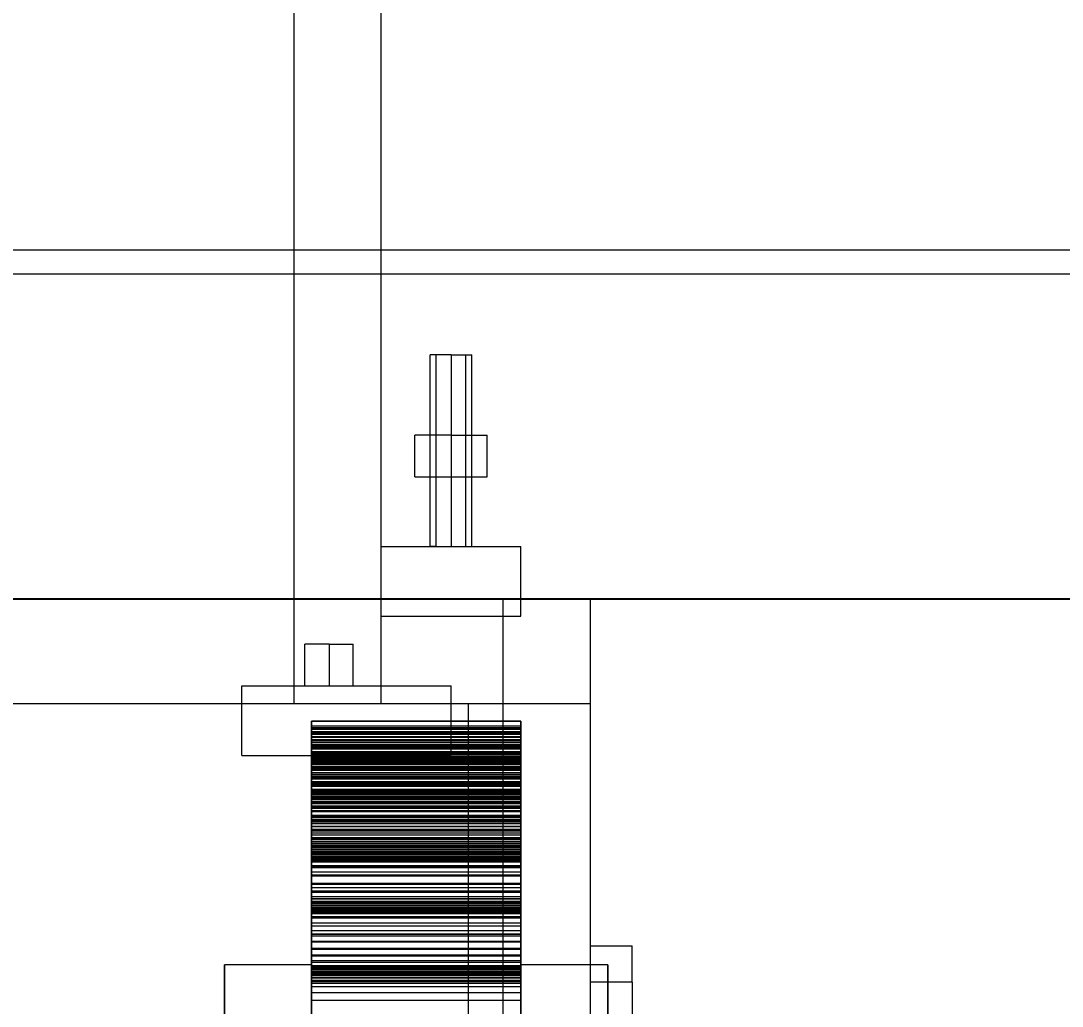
# Model space of a CAD drawing. Header units: millimetres. Extents: x -1970 to 34302, y -65268 to 6837.
# Drawn here: x 486.5 to 785.4, y -33816.9 to -33534.2 of the extents above; entities that cross this region are included whole.
import ezdxf

# ---------------------------------------------------------------- set-up
doc = ezdxf.new("R2010")
doc.units = ezdxf.units.MM
for name, color, linetype, lineweight in [('COTAS_O', 1, 'Continuous', 0), ('frontal_briquetadora', 7, 'Continuous', 0), ('frontal_mezcladora', 7, 'Continuous', 0), ('frontal_tolva', 7, 'Continuous', 0)]:
    doc.layers.add(name, color=color, linetype=linetype, lineweight=lineweight)
doc.dimstyles.new('R19_100', dxfattribs={"dimtxt": 250, "dimasz": 150, "dimexe": 150, "dimexo": 80, "dimgap": 100, "dimtad": 1, "dimtih": 1, "dimtoh": 1, "dimdsep": 46, "dimcen": 0.09, "dimadec": 0, "dimazin": 0, "dimtfac": 1, "dimtdec": 4, "dimtofl": 0, "dimtmove": 0, "dimatfit": 3, "dimfxl": 1, "dimtolj": 1, "dimtzin": 0, "dimarcsym": 0})

# ---------------------------------------------------------------- blocks, each defined once
blk = doc.blocks.new('*D35')
at = {"layer": 'COTAS_O', "color": 0, "lineweight": -2, "transparency": 16777216}
for p, q in [((-1725, -34320), (-1725, -33550)), ((1725, -34320), (1725, -33550)), ((-1575, -33700), (1575, -33700))]:
    blk.add_line(p, q, dxfattribs=at)
at = {"layer": 'COTAS_O', "color": 0, "transparency": 16777216}
for points in [[(-1575, -33675), (-1575, -33725), (-1725, -33700)], [(1575, -33675), (1575, -33725), (1725, -33700)]]:
    blk.add_solid(points, dxfattribs=at)
at = {"layer": 'Defpoints', "color": 0, "transparency": 16777216}
for p in [(1725, -33700), (-1725, -34400), (1725, -34400)]:
    blk.add_point(p, dxfattribs=at)

msp = doc.modelspace()

# ---------------------------------------------------------------- linework, layer by layer
at = {"layer": 'frontal_briquetadora'}
for p, q in [((570, -33737.351), (570, -33735.082)), ((630, -33735.082), (570, -33735.082)), ((570, -33735.082), (570, -33735.179)), ((630, -33735.179), (570, -33735.179)), ((570, -33735.179), (570, -33737.484)), ((570, -33738.497), (570, -33736.551)), ((630, -33736.551), (570, -33736.551)), ((570, -33736.551), (570, -33738.15)), ((570, -33738.815), (570, -33737.026)), ((630, -33737.026), (570, -33737.026)), ((570, -33737.026), (570, -33738.924)), ((630, -33737.351), (630, -33735.082)), ((630, -33735.082), (630, -33735.179)), ((630, -33735.179), (630, -33737.484)), ((630, -33738.497), (630, -33736.551)), ((630, -33736.551), (630, -33738.15)), ((630, -33738.815), (630, -33737.026)), ((630, -33737.026), (630, -33738.924)), ((570, -33739.636), (570, -33737.351)), ((630, -33737.351), (570, -33737.351)), ((630, -33737.484), (570, -33737.484)), ((570, -33737.484), (570, -33739.8)), ((630, -33738.15), (570, -33738.15)), ((570, -33738.15), (570, -33740.677)), ((570, -33740.487), (570, -33738.497)), ((630, -33738.497), (570, -33738.497)), ((570, -33741.363), (570, -33738.815)), ((630, -33738.815), (570, -33738.815)), ((630, -33738.924), (570, -33738.924)), ((570, -33738.924), (570, -33740.87)), ((570, -33741.93), (570, -33739.636)), ((630, -33739.636), (570, -33739.636)), ((630, -33739.8), (570, -33739.8)), ((570, -33739.8), (570, -33742.123)), ((630, -33739.636), (630, -33737.351)), ((630, -33737.484), (630, -33739.8)), ((630, -33738.15), (630, -33740.677)), ((630, -33740.487), (630, -33738.497)), ((630, -33741.363), (630, -33738.815)), ((630, -33738.924), (630, -33740.87)), ((630, -33741.93), (630, -33739.636)), ((630, -33739.8), (630, -33742.123)), ((570, -33742.516), (570, -33740.487)), ((630, -33740.487), (570, -33740.487)), ((630, -33740.677), (570, -33740.677)), ((570, -33740.677), (570, -33743.186)), ((630, -33740.87), (570, -33740.87)), ((570, -33740.87), (570, -33742.858)), ((570, -33743.89), (570, -33741.363)), ((630, -33741.363), (570, -33741.363)), ((570, -33744.23), (570, -33741.93)), ((630, -33741.93), (570, -33741.93)), ((630, -33742.123), (570, -33742.123)), ((570, -33742.123), (570, -33744.446)), ((570, -33744.58), (570, -33742.516)), ((630, -33742.516), (570, -33742.516)), ((570, -33742.858), (570, -33744.886)), ((570, -33746.078), (570, -33742.862)), ((630, -33742.862), (570, -33742.862)), ((570, -33742.862), (570, -33744.352)), ((630, -33742.516), (630, -33740.487)), ((630, -33740.677), (630, -33743.186)), ((630, -33740.87), (630, -33742.858)), ((630, -33743.89), (630, -33741.363)), ((630, -33744.23), (630, -33741.93)), ((630, -33742.123), (630, -33744.446)), ((630, -33744.58), (630, -33742.516)), ((630, -33742.858), (630, -33744.886)), ((630, -33746.078), (630, -33742.862)), ((630, -33742.862), (630, -33744.352)), ((630, -33743.186), (570, -33743.186)), ((570, -33743.186), (570, -33745.672)), ((570, -33745.318), (570, -33743.885)), ((630, -33743.885), (570, -33743.885)), ((570, -33743.885), (570, -33747.277)), ((570, -33746.39), (570, -33743.89)), ((570, -33746.528), (570, -33744.23)), ((630, -33744.23), (570, -33744.23)), ((630, -33744.352), (570, -33744.352)), ((570, -33744.352), (570, -33745.915)), ((630, -33744.446), (570, -33744.446)), ((570, -33744.446), (570, -33746.764)), ((570, -33746.676), (570, -33744.58)), ((630, -33744.58), (570, -33744.58)), ((630, -33744.886), (570, -33744.886)), ((570, -33744.886), (570, -33746.95)), ((570, -33746.827), (570, -33745.318)), ((630, -33745.318), (570, -33745.318)), ((630, -33745.672), (570, -33745.672)), ((570, -33745.672), (570, -33748.127)), ((630, -33745.915), (570, -33745.915)), ((570, -33745.915), (570, -33747.548)), ((630, -33743.186), (630, -33745.672)), ((630, -33745.318), (630, -33743.885)), ((630, -33743.885), (630, -33747.277)), ((630, -33746.39), (630, -33743.89)), ((630, -33746.528), (630, -33744.23)), ((630, -33744.352), (630, -33745.915)), ((630, -33744.446), (630, -33746.764)), ((630, -33746.676), (630, -33744.58)), ((630, -33744.886), (630, -33746.95)), ((630, -33746.827), (630, -33745.318)), ((630, -33745.672), (630, -33748.127)), ((630, -33745.915), (630, -33747.548)), ((570, -33748.735), (570, -33746.078)), ((630, -33746.078), (570, -33746.078)), ((570, -33748.856), (570, -33746.39)), ((630, -33746.39), (570, -33746.39)), ((570, -33748.819), (570, -33746.528)), ((630, -33746.528), (570, -33746.528)), ((570, -33748.801), (570, -33746.676)), ((630, -33746.676), (570, -33746.676)), ((630, -33746.764), (570, -33746.764)), ((570, -33746.764), (570, -33749.07)), ((570, -33748.409), (570, -33746.827)), ((630, -33746.827), (570, -33746.827)), ((630, -33746.95), (570, -33746.95)), ((570, -33746.95), (570, -33749.047)), ((630, -33747.277), (570, -33747.277)), ((570, -33747.277), (570, -33749.94)), ((630, -33747.548), (570, -33747.548)), ((570, -33747.548), (570, -33749.25)), ((630, -33748.127), (570, -33748.127)), ((570, -33748.127), (570, -33750.545)), ((570, -33750.064), (570, -33748.409)), ((630, -33748.409), (570, -33748.409)), ((570, -33751.343), (570, -33748.735)), ((630, -33748.735), (570, -33748.735)), ((570, -33750.953), (570, -33748.801)), ((630, -33748.801), (570, -33748.801)), ((570, -33751.095), (570, -33748.819)), ((630, -33748.819), (570, -33748.819)), ((570, -33751.279), (570, -33748.856)), ((630, -33748.856), (570, -33748.856)), ((630, -33748.735), (630, -33746.078)), ((630, -33748.856), (630, -33746.39)), ((630, -33748.819), (630, -33746.528)), ((630, -33748.801), (630, -33746.676)), ((630, -33746.764), (630, -33749.07)), ((630, -33748.409), (630, -33746.827)), ((630, -33746.95), (630, -33749.047)), ((630, -33747.277), (630, -33749.94)), ((630, -33747.548), (630, -33749.25)), ((630, -33748.127), (630, -33750.545)), ((630, -33750.064), (630, -33748.409)), ((630, -33751.343), (630, -33748.735)), ((630, -33750.953), (630, -33748.801)), ((630, -33751.095), (630, -33748.819)), ((630, -33751.279), (630, -33748.856)), ((630, -33749.047), (570, -33749.047)), ((570, -33749.047), (570, -33751.177)), ((630, -33749.07), (570, -33749.07)), ((570, -33749.07), (570, -33751.356)), ((630, -33749.25), (570, -33749.25)), ((570, -33749.25), (570, -33751.02)), ((630, -33749.94), (570, -33749.94)), ((570, -33749.94), (570, -33752.551)), ((570, -33751.79), (570, -33750.064)), ((630, -33750.064), (570, -33750.064)), ((630, -33750.545), (570, -33750.545)), ((570, -33750.545), (570, -33752.915)), ((570, -33753.136), (570, -33750.953)), ((630, -33750.953), (570, -33750.953)), ((630, -33751.02), (570, -33751.02)), ((570, -33751.02), (570, -33752.857)), ((570, -33753.342), (570, -33751.095)), ((630, -33751.095), (570, -33751.095)), ((630, -33751.177), (570, -33751.177)), ((570, -33751.177), (570, -33753.345)), ((570, -33753.651), (570, -33751.279)), ((630, -33751.279), (570, -33751.279)), ((570, -33753.895), (570, -33751.343)), ((630, -33751.343), (570, -33751.343)), ((630, -33751.356), (570, -33751.356)), ((570, -33751.356), (570, -33753.604)), ((570, -33753.588), (570, -33751.79)), ((630, -33751.79), (570, -33751.79)), ((630, -33749.047), (630, -33751.177)), ((630, -33749.07), (630, -33751.356)), ((630, -33749.25), (630, -33751.02)), ((630, -33749.94), (630, -33752.551)), ((630, -33751.79), (630, -33750.064)), ((630, -33750.545), (630, -33752.915)), ((630, -33753.136), (630, -33750.953)), ((630, -33751.02), (630, -33752.857)), ((630, -33753.342), (630, -33751.095)), ((630, -33751.177), (630, -33753.345)), ((630, -33753.651), (630, -33751.279)), ((630, -33753.895), (630, -33751.343)), ((630, -33751.356), (630, -33753.604)), ((630, -33753.588), (630, -33751.79)), ((630, -33752.551), (570, -33752.551)), ((570, -33752.551), (570, -33755.103)), ((630, -33752.857), (570, -33752.857)), ((570, -33752.857), (570, -33754.768)), ((630, -33752.915), (570, -33752.915)), ((570, -33752.915), (570, -33755.223)), ((570, -33763.445), (570, -33753.136)), ((630, -33753.136), (570, -33753.136)), ((570, -33763.625), (570, -33753.342)), ((630, -33753.342), (570, -33753.342)), ((630, -33753.345), (570, -33753.345)), ((570, -33753.345), (570, -33763.628)), ((570, -33755.465), (570, -33753.588)), ((630, -33753.588), (570, -33753.588)), ((630, -33753.604), (570, -33753.604)), ((570, -33753.604), (570, -33763.854)), ((570, -33755.955), (570, -33753.651)), ((630, -33753.651), (570, -33753.651)), ((570, -33754.755), (570, -33753.796)), ((630, -33753.796), (570, -33753.796)), ((570, -33753.796), (570, -33758.467)), ((570, -33756.383), (570, -33753.895)), ((630, -33753.895), (570, -33753.895)), ((570, -33755.813), (570, -33754.755)), ((630, -33754.755), (570, -33754.755)), ((630, -33754.768), (570, -33754.768)), ((570, -33754.768), (570, -33756.775)), ((630, -33752.551), (630, -33755.103)), ((630, -33752.857), (630, -33754.768)), ((630, -33752.915), (630, -33755.223)), ((630, -33763.445), (630, -33753.136)), ((630, -33763.625), (630, -33753.342)), ((630, -33753.345), (630, -33763.628)), ((630, -33755.465), (630, -33753.588)), ((630, -33753.604), (630, -33763.854)), ((630, -33755.955), (630, -33753.651)), ((630, -33754.755), (630, -33753.796)), ((630, -33753.796), (630, -33758.467)), ((630, -33756.383), (630, -33753.895)), ((630, -33755.813), (630, -33754.755)), ((630, -33754.768), (630, -33756.775)), ((630, -33755.103), (570, -33755.103)), ((570, -33755.103), (570, -33757.587)), ((630, -33755.223), (570, -33755.223)), ((570, -33755.223), (570, -33757.435)), ((570, -33760.14), (570, -33755.316)), ((630, -33755.316), (570, -33755.316)), ((570, -33755.316), (570, -33756.211)), ((570, -33757.446), (570, -33755.465)), ((630, -33755.465), (570, -33755.465)), ((570, -33756.969), (570, -33755.813)), ((630, -33755.813), (570, -33755.813)), ((570, -33758.156), (570, -33755.955)), ((630, -33755.955), (570, -33755.955)), ((630, -33756.211), (570, -33756.211)), ((570, -33756.211), (570, -33757.207)), ((570, -33758.799), (570, -33756.383)), ((630, -33756.383), (570, -33756.383)), ((630, -33756.775), (570, -33756.775)), ((570, -33756.775), (570, -33766.626)), ((570, -33758.223), (570, -33756.969)), ((630, -33756.969), (570, -33756.969)), ((630, -33757.207), (570, -33757.207)), ((570, -33757.207), (570, -33758.305)), ((630, -33757.435), (570, -33757.435)), ((570, -33757.435), (570, -33767.203)), ((570, -33767.213), (570, -33757.446)), ((630, -33757.446), (570, -33757.446)), ((630, -33757.587), (570, -33757.587)), ((570, -33757.587), (570, -33759.995)), ((630, -33755.103), (630, -33757.587)), ((630, -33755.223), (630, -33757.435)), ((630, -33760.14), (630, -33755.316)), ((630, -33755.316), (630, -33756.211)), ((630, -33757.446), (630, -33755.465)), ((630, -33756.969), (630, -33755.813)), ((630, -33758.156), (630, -33755.955)), ((630, -33756.211), (630, -33757.207)), ((630, -33758.799), (630, -33756.383)), ((630, -33756.775), (630, -33766.626)), ((630, -33758.223), (630, -33756.969)), ((630, -33757.207), (630, -33758.305)), ((630, -33757.435), (630, -33767.203)), ((630, -33767.213), (630, -33757.446)), ((630, -33757.587), (630, -33759.995)), ((570, -33767.834), (570, -33758.156)), ((630, -33758.156), (570, -33758.156)), ((570, -33759.577), (570, -33758.223)), ((630, -33758.223), (570, -33758.223)), ((630, -33758.305), (570, -33758.305)), ((570, -33758.305), (570, -33759.503)), ((630, -33758.467), (570, -33758.467)), ((570, -33758.467), (570, -33761.121)), ((570, -33761.129), (570, -33758.799)), ((630, -33758.799), (570, -33758.799)), ((630, -33759.503), (570, -33759.503)), ((570, -33759.503), (570, -33760.805)), ((570, -33761.034), (570, -33759.577)), ((630, -33759.577), (570, -33759.577)), ((630, -33759.995), (570, -33759.995)), ((570, -33759.995), (570, -33762.313)), ((570, -33762.785), (570, -33760.14)), ((630, -33760.14), (570, -33760.14)), ((630, -33760.805), (570, -33760.805)), ((570, -33760.805), (570, -33762.214)), ((630, -33767.834), (630, -33758.156)), ((630, -33759.577), (630, -33758.223)), ((630, -33758.305), (630, -33759.503)), ((630, -33758.467), (630, -33761.121)), ((630, -33761.129), (630, -33758.799)), ((630, -33759.503), (630, -33760.805)), ((630, -33761.034), (630, -33759.577)), ((630, -33759.995), (630, -33762.313)), ((630, -33762.785), (630, -33760.14)), ((630, -33760.805), (630, -33762.214)), ((570, -33762.608), (570, -33761.034)), ((630, -33761.034), (570, -33761.034)), ((630, -33761.121), (570, -33761.121)), ((570, -33761.121), (570, -33763.697)), ((570, -33763.354), (570, -33761.129)), ((630, -33761.129), (570, -33761.129)), ((630, -33762.214), (570, -33762.214)), ((570, -33762.214), (570, -33763.743)), ((630, -33762.313), (570, -33762.313)), ((570, -33762.313), (570, -33764.521)), ((570, -33764.34), (570, -33762.608)), ((630, -33762.608), (570, -33762.608)), ((570, -33765.349), (570, -33762.785)), ((630, -33762.785), (570, -33762.785)), ((570, -33765.421), (570, -33763.354)), ((630, -33763.354), (570, -33763.354)), ((570, -33763.628), (570, -33763.445)), ((630, -33763.445), (570, -33763.445)), ((570, -33766.626), (570, -33763.625)), ((630, -33763.625), (570, -33763.625)), ((630, -33763.697), (570, -33763.697)), ((570, -33763.697), (570, -33766.188)), ((630, -33763.743), (570, -33763.743)), ((570, -33763.743), (570, -33765.438)), ((630, -33763.854), (570, -33763.854)), ((570, -33763.854), (570, -33767.213)), ((630, -33762.608), (630, -33761.034)), ((630, -33761.121), (630, -33763.697)), ((630, -33763.354), (630, -33761.129)), ((630, -33762.214), (630, -33763.743)), ((630, -33762.313), (630, -33764.521)), ((630, -33764.34), (630, -33762.608)), ((630, -33765.349), (630, -33762.785)), ((630, -33765.421), (630, -33763.354)), ((630, -33763.628), (630, -33763.445)), ((630, -33766.626), (630, -33763.625)), ((630, -33763.697), (630, -33766.188)), ((630, -33763.743), (630, -33765.438)), ((630, -33763.854), (630, -33767.213)), ((570, -33773.239), (570, -33764.34)), ((630, -33764.34), (570, -33764.34)), ((630, -33764.521), (570, -33764.521)), ((570, -33764.521), (570, -33766.564)), ((570, -33767.824), (570, -33765.349)), ((630, -33765.349), (570, -33765.349)), ((570, -33774.184), (570, -33765.421)), ((630, -33765.421), (570, -33765.421)), ((630, -33765.438), (570, -33765.438)), ((570, -33765.438), (570, -33774.199)), ((630, -33766.188), (570, -33766.188)), ((570, -33766.188), (570, -33768.584)), ((630, -33766.564), (570, -33766.564)), ((570, -33766.564), (570, -33775.184)), ((630, -33766.626), (570, -33766.626)), ((630, -33773.239), (630, -33764.34)), ((630, -33764.521), (630, -33766.564)), ((630, -33767.824), (630, -33765.349)), ((630, -33774.184), (630, -33765.421)), ((630, -33765.438), (630, -33774.199)), ((630, -33766.188), (630, -33768.584)), ((630, -33766.564), (630, -33775.184)), ((630, -33767.203), (570, -33767.203)), ((570, -33767.203), (570, -33773.239)), ((630, -33767.213), (570, -33767.213)), ((570, -33770.203), (570, -33767.824)), ((630, -33767.824), (570, -33767.824)), ((570, -33774.199), (570, -33767.834)), ((630, -33767.834), (570, -33767.834)), ((630, -33768.584), (570, -33768.584)), ((570, -33768.584), (570, -33770.877)), ((570, -33774.696), (570, -33768.804)), ((630, -33768.804), (570, -33768.804)), ((570, -33768.804), (570, -33769.183)), ((630, -33769.183), (570, -33769.183)), ((570, -33769.183), (570, -33769.684)), ((630, -33769.684), (570, -33769.684)), ((570, -33769.684), (570, -33770.305)), ((630, -33767.203), (630, -33773.239)), ((630, -33770.203), (630, -33767.824)), ((630, -33774.199), (630, -33767.834)), ((630, -33768.584), (630, -33770.877)), ((630, -33774.696), (630, -33768.804)), ((630, -33768.804), (630, -33769.183)), ((630, -33769.183), (630, -33769.684)), ((630, -33769.684), (630, -33770.305)), ((570, -33772.474), (570, -33770.203)), ((630, -33770.203), (570, -33770.203)), ((630, -33770.305), (570, -33770.305)), ((570, -33770.305), (570, -33771.048)), ((570, -33771.057), (570, -33770.745)), ((630, -33770.745), (570, -33770.745)), ((570, -33770.745), (570, -33776.759)), ((630, -33770.877), (570, -33770.877)), ((570, -33770.877), (570, -33773.05)), ((630, -33771.048), (570, -33771.048)), ((570, -33771.048), (570, -33771.918)), ((570, -33771.491), (570, -33771.057)), ((630, -33771.057), (570, -33771.057)), ((570, -33772.048), (570, -33771.491)), ((630, -33771.491), (570, -33771.491)), ((630, -33771.918), (570, -33771.918)), ((570, -33771.918), (570, -33772.923)), ((570, -33772.731), (570, -33772.048)), ((630, -33772.048), (570, -33772.048)), ((570, -33774.622), (570, -33772.474)), ((630, -33772.474), (570, -33772.474)), ((570, -33773.542), (570, -33772.731)), ((630, -33772.731), (570, -33772.731)), ((630, -33772.923), (570, -33772.923)), ((570, -33772.923), (570, -33774.08)), ((630, -33772.474), (630, -33770.203)), ((630, -33770.305), (630, -33771.048)), ((630, -33771.057), (630, -33770.745)), ((630, -33770.745), (630, -33776.759)), ((630, -33770.877), (630, -33773.05)), ((630, -33771.048), (630, -33771.918)), ((630, -33771.491), (630, -33771.057)), ((630, -33772.048), (630, -33771.491)), ((630, -33771.918), (630, -33772.923)), ((630, -33772.731), (630, -33772.048)), ((630, -33774.622), (630, -33772.474)), ((630, -33773.542), (630, -33772.731)), ((630, -33772.923), (630, -33774.08)), ((630, -33773.05), (570, -33773.05)), ((570, -33773.05), (570, -33775.08)), ((630, -33773.239), (570, -33773.239)), ((570, -33774.492), (570, -33773.542)), ((630, -33773.542), (570, -33773.542)), ((630, -33774.08), (570, -33774.08)), ((570, -33774.08), (570, -33775.45)), ((570, -33782.95), (570, -33774.184)), ((630, -33774.184), (570, -33774.184)), ((630, -33774.199), (570, -33774.199)), ((570, -33775.597), (570, -33774.492)), ((630, -33774.492), (570, -33774.492)), ((570, -33776.623), (570, -33774.622)), ((630, -33774.622), (570, -33774.622)), ((570, -33777.214), (570, -33774.696)), ((630, -33774.696), (570, -33774.696)), ((630, -33775.08), (570, -33775.08)), ((570, -33775.08), (570, -33776.898)), ((630, -33775.184), (570, -33775.184)), ((570, -33775.184), (570, -33784.236)), ((630, -33775.45), (570, -33775.45)), ((570, -33775.45), (570, -33782.95)), ((570, -33776.921), (570, -33775.597)), ((630, -33775.597), (570, -33775.597)), ((630, -33773.05), (630, -33775.08)), ((630, -33774.492), (630, -33773.542)), ((630, -33774.08), (630, -33775.45)), ((630, -33782.95), (630, -33774.184)), ((630, -33775.597), (630, -33774.492)), ((630, -33776.623), (630, -33774.622)), ((630, -33777.214), (630, -33774.696)), ((630, -33775.08), (630, -33776.898)), ((630, -33775.184), (630, -33784.236)), ((630, -33775.45), (630, -33782.95)), ((630, -33776.921), (630, -33775.597)), ((570, -33778.406), (570, -33776.623)), ((630, -33776.623), (570, -33776.623)), ((630, -33776.759), (570, -33776.759)), ((570, -33776.759), (570, -33779.254)), ((630, -33776.898), (570, -33776.898)), ((570, -33776.898), (570, -33784.217)), ((570, -33784.236), (570, -33776.921)), ((630, -33776.921), (570, -33776.921)), ((570, -33779.629), (570, -33777.214)), ((630, -33777.214), (570, -33777.214)), ((570, -33785.535), (570, -33778.406)), ((630, -33778.406), (570, -33778.406)), ((630, -33778.406), (630, -33776.623)), ((630, -33776.759), (630, -33779.254)), ((630, -33776.898), (630, -33784.217)), ((630, -33784.236), (630, -33776.921)), ((630, -33779.629), (630, -33777.214)), ((630, -33785.535), (630, -33778.406)), ((630, -33779.254), (570, -33779.254)), ((570, -33779.254), (570, -33781.642)), ((570, -33781.933), (570, -33779.629)), ((630, -33779.629), (570, -33779.629)), ((630, -33781.642), (570, -33781.642)), ((570, -33781.642), (570, -33783.917)), ((630, -33779.254), (630, -33781.642)), ((630, -33781.933), (630, -33779.629)), ((630, -33781.642), (630, -33783.917)), ((570, -33784.118), (570, -33781.933)), ((630, -33781.933), (570, -33781.933)), ((630, -33782.95), (570, -33782.95)), ((630, -33783.917), (570, -33783.917)), ((570, -33783.917), (570, -33786.071)), ((570, -33786.172), (570, -33784.118)), ((630, -33784.118), (570, -33784.118)), ((570, -33784.217), (570, -33795.275)), ((630, -33784.217), (570, -33784.217)), ((630, -33784.236), (570, -33784.236)), ((630, -33784.118), (630, -33781.933)), ((630, -33783.917), (630, -33786.071)), ((630, -33786.172), (630, -33784.118)), ((630, -33784.217), (630, -33795.275)), ((570, -33796.822), (570, -33785.535)), ((630, -33785.535), (570, -33785.535)), ((630, -33786.071), (570, -33786.071)), ((570, -33786.071), (570, -33788.091)), ((570, -33788.08), (570, -33786.172)), ((630, -33786.172), (570, -33786.172)), ((570, -33786.887), (570, -33786.832)), ((630, -33786.832), (570, -33786.832)), ((570, -33786.832), (570, -33786.915)), ((570, -33787.082), (570, -33786.887)), ((630, -33786.887), (570, -33786.887)), ((630, -33786.915), (570, -33786.915)), ((570, -33786.915), (570, -33787.133)), ((570, -33787.426), (570, -33787.082)), ((630, -33787.082), (570, -33787.082)), ((630, -33787.133), (570, -33787.133)), ((570, -33787.133), (570, -33793.952)), ((570, -33787.927), (570, -33787.426)), ((630, -33787.426), (570, -33787.426)), ((630, -33796.822), (630, -33785.535)), ((630, -33786.071), (630, -33788.091)), ((630, -33788.08), (630, -33786.172)), ((630, -33786.887), (630, -33786.832)), ((630, -33786.832), (630, -33786.915)), ((630, -33787.082), (630, -33786.887)), ((630, -33786.915), (630, -33787.133)), ((630, -33787.426), (630, -33787.082)), ((630, -33787.133), (630, -33793.952)), ((630, -33787.927), (630, -33787.426)), ((570, -33788.61), (570, -33787.927)), ((630, -33787.927), (570, -33787.927)), ((570, -33789.813), (570, -33788.08)), ((630, -33788.08), (570, -33788.08)), ((630, -33788.091), (570, -33788.091)), ((570, -33788.091), (570, -33789.962)), ((570, -33789.548), (570, -33788.61)), ((630, -33788.61), (570, -33788.61)), ((570, -33788.962), (570, -33788.951)), ((630, -33788.951), (570, -33788.951)), ((570, -33788.951), (570, -33789.083)), ((570, -33789.112), (570, -33788.962)), ((630, -33788.962), (570, -33788.962)), ((630, -33789.083), (570, -33789.083)), ((570, -33789.083), (570, -33789.364)), ((570, -33789.398), (570, -33789.112)), ((630, -33789.112), (570, -33789.112)), ((630, -33789.364), (570, -33789.364)), ((570, -33789.364), (570, -33789.806)), ((570, -33796.302), (570, -33789.398)), ((630, -33789.398), (570, -33789.398)), ((570, -33795.275), (570, -33789.548)), ((630, -33789.548), (570, -33789.548)), ((570, -33789.806), (570, -33790.432)), ((570, -33791.291), (570, -33789.813)), ((630, -33789.813), (570, -33789.813)), ((630, -33789.962), (570, -33789.962)), ((570, -33789.962), (570, -33791.655)), ((630, -33790.432), (570, -33790.432)), ((570, -33790.432), (570, -33791.318)), ((630, -33788.61), (630, -33787.927)), ((630, -33789.813), (630, -33788.08)), ((630, -33788.091), (630, -33789.962)), ((630, -33789.548), (630, -33788.61)), ((630, -33788.962), (630, -33788.951)), ((630, -33788.951), (630, -33789.083)), ((630, -33789.112), (630, -33788.962)), ((630, -33789.083), (630, -33789.364)), ((630, -33789.398), (630, -33789.112)), ((630, -33789.364), (630, -33789.806)), ((630, -33796.302), (630, -33789.398)), ((630, -33795.275), (630, -33789.548)), ((630, -33789.806), (630, -33790.432)), ((630, -33791.291), (630, -33789.813)), ((630, -33789.962), (630, -33791.655)), ((630, -33790.432), (630, -33791.318)), ((570, -33796.798), (570, -33791.291)), ((630, -33791.291), (570, -33791.291)), ((630, -33791.318), (570, -33791.318)), ((570, -33791.318), (570, -33796.822)), ((630, -33791.655), (570, -33791.655)), ((570, -33791.655), (570, -33793.089)), ((630, -33793.089), (570, -33793.089)), ((570, -33793.089), (570, -33798.37)), ((630, -33796.798), (630, -33791.291)), ((630, -33791.318), (630, -33796.822)), ((630, -33791.655), (630, -33793.089)), ((630, -33793.089), (630, -33798.37)), ((630, -33793.952), (570, -33793.952)), ((570, -33793.952), (570, -33796.208)), ((630, -33795.275), (570, -33795.275)), ((630, -33796.208), (570, -33796.208)), ((570, -33796.208), (570, -33798.34)), ((570, -33798.52), (570, -33796.302)), ((630, -33796.302), (570, -33796.302)), ((570, -33809.593), (570, -33796.798)), ((630, -33796.798), (570, -33796.798)), ((630, -33796.822), (570, -33796.822)), ((630, -33793.952), (630, -33796.208)), ((630, -33796.208), (630, -33798.34)), ((630, -33798.52), (630, -33796.302)), ((630, -33809.593), (630, -33796.798)), ((630, -33798.34), (570, -33798.34)), ((570, -33798.34), (570, -33800.342)), ((630, -33798.37), (570, -33798.37)), ((570, -33798.37), (570, -33811.324)), ((570, -33800.613), (570, -33798.52)), ((630, -33798.52), (570, -33798.52)), ((630, -33798.34), (630, -33800.342)), ((630, -33798.37), (630, -33811.324)), ((630, -33800.613), (630, -33798.52)), ((630, -33800.342), (570, -33800.342)), ((570, -33800.342), (570, -33802.206)), ((570, -33802.574), (570, -33800.613)), ((630, -33800.613), (570, -33800.613)), ((630, -33802.206), (570, -33802.206)), ((570, -33802.206), (570, -33803.919)), ((570, -33804.394), (570, -33802.574)), ((630, -33802.574), (570, -33802.574)), ((630, -33800.342), (630, -33802.206)), ((630, -33802.574), (630, -33800.613)), ((630, -33802.206), (630, -33803.919)), ((630, -33804.394), (630, -33802.574)), ((570, -33805.052), (545, -33805.052)), ((545, -33805.052), (545, -33808.19)), ((545, -33807.856), (545, -33805.052)), ((545, -33805.89), (545, -33805.719)), ((545, -33805.719), (545, -33811.357)), ((630, -33803.919), (570, -33803.919)), ((570, -33803.919), (570, -33805.465)), ((570, -33806.062), (570, -33804.394)), ((630, -33804.394), (570, -33804.394)), ((570, -33808.19), (570, -33805.052)), ((570, -33805.052), (570, -33807.856)), ((570, -33805.321), (570, -33805.294)), ((630, -33805.294), (570, -33805.294)), ((570, -33805.294), (570, -33805.468)), ((570, -33805.522), (570, -33805.321)), ((630, -33805.321), (570, -33805.321)), ((630, -33805.465), (570, -33805.465)), ((570, -33805.465), (570, -33806.814)), ((630, -33805.468), (570, -33805.468)), ((570, -33805.468), (570, -33805.928)), ((570, -33805.884), (570, -33805.522)), ((630, -33805.522), (570, -33805.522)), ((570, -33811.357), (570, -33805.719)), ((570, -33805.719), (570, -33805.89)), ((630, -33803.919), (630, -33805.465)), ((630, -33806.062), (630, -33804.394)), ((655, -33805.052), (630, -33805.052)), ((630, -33808.19), (630, -33805.052)), ((630, -33805.052), (630, -33807.856)), ((630, -33805.321), (630, -33805.294)), ((630, -33805.294), (630, -33805.468)), ((630, -33805.522), (630, -33805.321)), ((630, -33805.465), (630, -33806.814)), ((630, -33805.468), (630, -33805.928)), ((630, -33805.884), (630, -33805.522)), ((630, -33811.357), (630, -33805.719)), ((630, -33805.719), (630, -33805.89)), ((655, -33805.052), (655, -33808.19)), ((655, -33807.856), (655, -33805.052)), ((655, -33805.89), (655, -33805.719)), ((655, -33805.719), (655, -33811.357)), ((545, -33811.836), (545, -33805.89)), ((545, -33816.046), (545, -33807.856)), ((545, -33808.19), (545, -33816.647)), ((570, -33806.399), (570, -33805.884)), ((630, -33805.884), (570, -33805.884)), ((570, -33805.89), (570, -33811.836)), ((630, -33805.928), (570, -33805.928)), ((570, -33805.928), (570, -33809.593)), ((570, -33807.562), (570, -33806.062)), ((630, -33806.062), (570, -33806.062)), ((570, -33807.061), (570, -33806.399)), ((630, -33806.399), (570, -33806.399)), ((630, -33806.814), (570, -33806.814)), ((570, -33806.814), (570, -33807.878)), ((570, -33807.866), (570, -33807.061)), ((630, -33807.061), (570, -33807.061)), ((570, -33807.505), (570, -33807.39)), ((630, -33807.39), (570, -33807.39)), ((570, -33807.39), (570, -33807.477)), ((630, -33807.477), (570, -33807.477)), ((570, -33807.477), (570, -33807.741)), ((570, -33807.908), (570, -33807.505)), ((630, -33807.505), (570, -33807.505)), ((570, -33808.863), (570, -33807.562)), ((630, -33807.562), (570, -33807.562)), ((630, -33807.741), (570, -33807.741)), ((570, -33807.741), (570, -33808.166)), ((570, -33807.856), (570, -33816.046)), ((570, -33815.269), (570, -33807.866)), ((630, -33807.866), (570, -33807.866)), ((630, -33807.878), (570, -33807.878)), ((570, -33807.878), (570, -33811.298)), ((570, -33811.324), (570, -33807.908)), ((630, -33807.908), (570, -33807.908)), ((630, -33808.166), (570, -33808.166)), ((570, -33808.166), (570, -33808.744)), ((570, -33816.647), (570, -33808.19)), ((630, -33808.744), (570, -33808.744)), ((570, -33808.744), (570, -33809.471)), ((630, -33806.399), (630, -33805.884)), ((630, -33805.89), (630, -33811.836)), ((630, -33805.928), (630, -33809.593)), ((630, -33807.562), (630, -33806.062)), ((630, -33807.061), (630, -33806.399)), ((630, -33806.814), (630, -33807.878)), ((630, -33807.866), (630, -33807.061)), ((630, -33807.505), (630, -33807.39)), ((630, -33807.39), (630, -33807.477)), ((630, -33807.477), (630, -33807.741)), ((630, -33807.908), (630, -33807.505)), ((630, -33808.863), (630, -33807.562)), ((630, -33807.741), (630, -33808.166)), ((630, -33807.856), (630, -33816.046)), ((630, -33815.269), (630, -33807.866)), ((630, -33807.878), (630, -33811.298)), ((630, -33811.324), (630, -33807.908)), ((630, -33808.166), (630, -33808.744)), ((630, -33816.647), (630, -33808.19)), ((630, -33808.744), (630, -33809.471)), ((655, -33811.836), (655, -33805.89)), ((655, -33816.046), (655, -33807.856)), ((655, -33808.19), (655, -33816.647)), ((545, -33811.357), (545, -33821.688)), ((570, -33809.875), (570, -33808.863)), ((630, -33808.863), (570, -33808.863)), ((630, -33809.471), (570, -33809.471)), ((570, -33809.471), (570, -33810.341)), ((630, -33809.593), (570, -33809.593)), ((570, -33813.044), (570, -33809.875)), ((630, -33809.875), (570, -33809.875)), ((630, -33810.341), (570, -33810.341)), ((570, -33810.341), (570, -33817.787)), ((630, -33811.298), (570, -33811.298)), ((570, -33811.298), (570, -33825.189)), ((630, -33811.324), (570, -33811.324)), ((570, -33821.688), (570, -33811.357)), ((630, -33809.875), (630, -33808.863)), ((630, -33809.471), (630, -33810.341)), ((630, -33813.044), (630, -33809.875)), ((630, -33810.341), (630, -33817.787)), ((630, -33811.298), (630, -33825.189)), ((630, -33821.688), (630, -33811.357)), ((655, -33811.357), (655, -33821.688)), ((545, -33822.381), (545, -33811.836)), ((570, -33811.836), (570, -33822.381)), ((570, -33827.016), (570, -33813.044)), ((630, -33813.044), (570, -33813.044)), ((630, -33811.836), (630, -33822.381)), ((630, -33827.016), (630, -33813.044)), ((655, -33822.381), (655, -33811.836)), ((545, -33828), (545, -33816.046)), ((545, -33816.647), (545, -33828.749)), ((570, -33817.149), (570, -33815.269)), ((630, -33815.269), (570, -33815.269)), ((570, -33816.046), (570, -33828)), ((570, -33828.749), (570, -33816.647)), ((630, -33817.149), (630, -33815.269)), ((630, -33816.046), (630, -33828)), ((630, -33828.749), (630, -33816.647)), ((655, -33828), (655, -33816.046)), ((655, -33816.647), (655, -33828.749))]:
    msp.add_line(p, q, dxfattribs=at)
at = {"layer": 'frontal_mezcladora'}
for p, q in [((565, -33730), (565, -33230)), ((590, -33730), (590, -33230)), ((605.757, -33630), (604, -33630)), ((604, -33685), (604, -33630)), ((610, -33630), (605.757, -33630)), ((605.757, -33685), (605.757, -33630)), ((610, -33630), (614.243, -33630)), ((610, -33630), (610, -33685)), ((614.243, -33630), (616, -33630)), ((614.243, -33685), (614.243, -33630)), ((616, -33685), (616, -33630)), ((610, -33653), (599.608, -33653)), ((599.608, -33665), (599.608, -33653)), ((610, -33653), (620.392, -33653)), ((610, -33653), (610, -33665)), ((620.392, -33665), (620.392, -33653)), ((599.608, -33665), (610, -33665)), ((610, -33665), (620.392, -33665)), ((590, -33685), (630, -33685)), ((590, -33705), (590, -33685)), ((605.757, -33685), (604, -33685)), ((605.757, -33685), (610, -33685)), ((610, -33685), (614.243, -33685)), ((614.243, -33685), (616, -33685)), ((630, -33705), (630, -33685)), ((-650, -33700), (650, -33700)), ((625, -33700), (650, -33700)), ((625, -34725), (625, -33700)), ((625, -33730), (625, -33700)), ((650, -34725), (650, -33700)), ((650, -33730), (650, -33700)), ((590, -33705), (630, -33705)), ((575, -33713), (568.072, -33713)), ((568.072, -33725), (568.072, -33713)), ((575, -33713), (581.928, -33713)), ((575, -33713), (575, -33725)), ((581.928, -33725), (581.928, -33713)), ((550, -33725), (610, -33725)), ((550, -33745), (550, -33725)), ((568.072, -33725), (575, -33725)), ((575, -33725), (581.928, -33725)), ((610, -33745), (610, -33725)), ((-650, -33730), (650, -33730)), ((-625, -33730), (625, -33730)), ((565, -33730), (590, -33730)), ((615, -33730), (650, -33730)), ((615, -34760), (615, -33730)), ((625, -33730), (650, -33730)), ((625, -34725), (625, -33730)), ((650, -34760), (650, -33730)), ((550, -33745), (610, -33745)), ((650, -33810), (650, -33799.608)), ((650, -33799.608), (662, -33799.608)), ((662, -33810), (662, -33799.608)), ((650, -33820.392), (650, -33810)), ((662, -33810), (650, -33810)), ((662, -33810), (662, -33820.392))]:
    msp.add_line(p, q, dxfattribs=at)
at = {"layer": 'frontal_tolva'}
for p, q in [((1725, -33600), (-1725, -33600)), ((1725, -33606.849), (-1725, -33606.849))]:
    msp.add_line(p, q, dxfattribs=at)

# ---------------------------------------------------------------- dimensions: what is measured, and where the dimension line sits
at = {"layer": 'COTAS_O'}
dim = msp.add_aligned_dim(p1=(-1725, -34400), p2=(1725, -34400), distance=700, text='<> O', dimstyle='R19_100', dxfattribs=at)
dim.commit()
dim.dimension.update_dxf_attribs({"geometry": '*D35', "text_midpoint": (0, -33700)})

doc.saveas('drawing.dxf')
